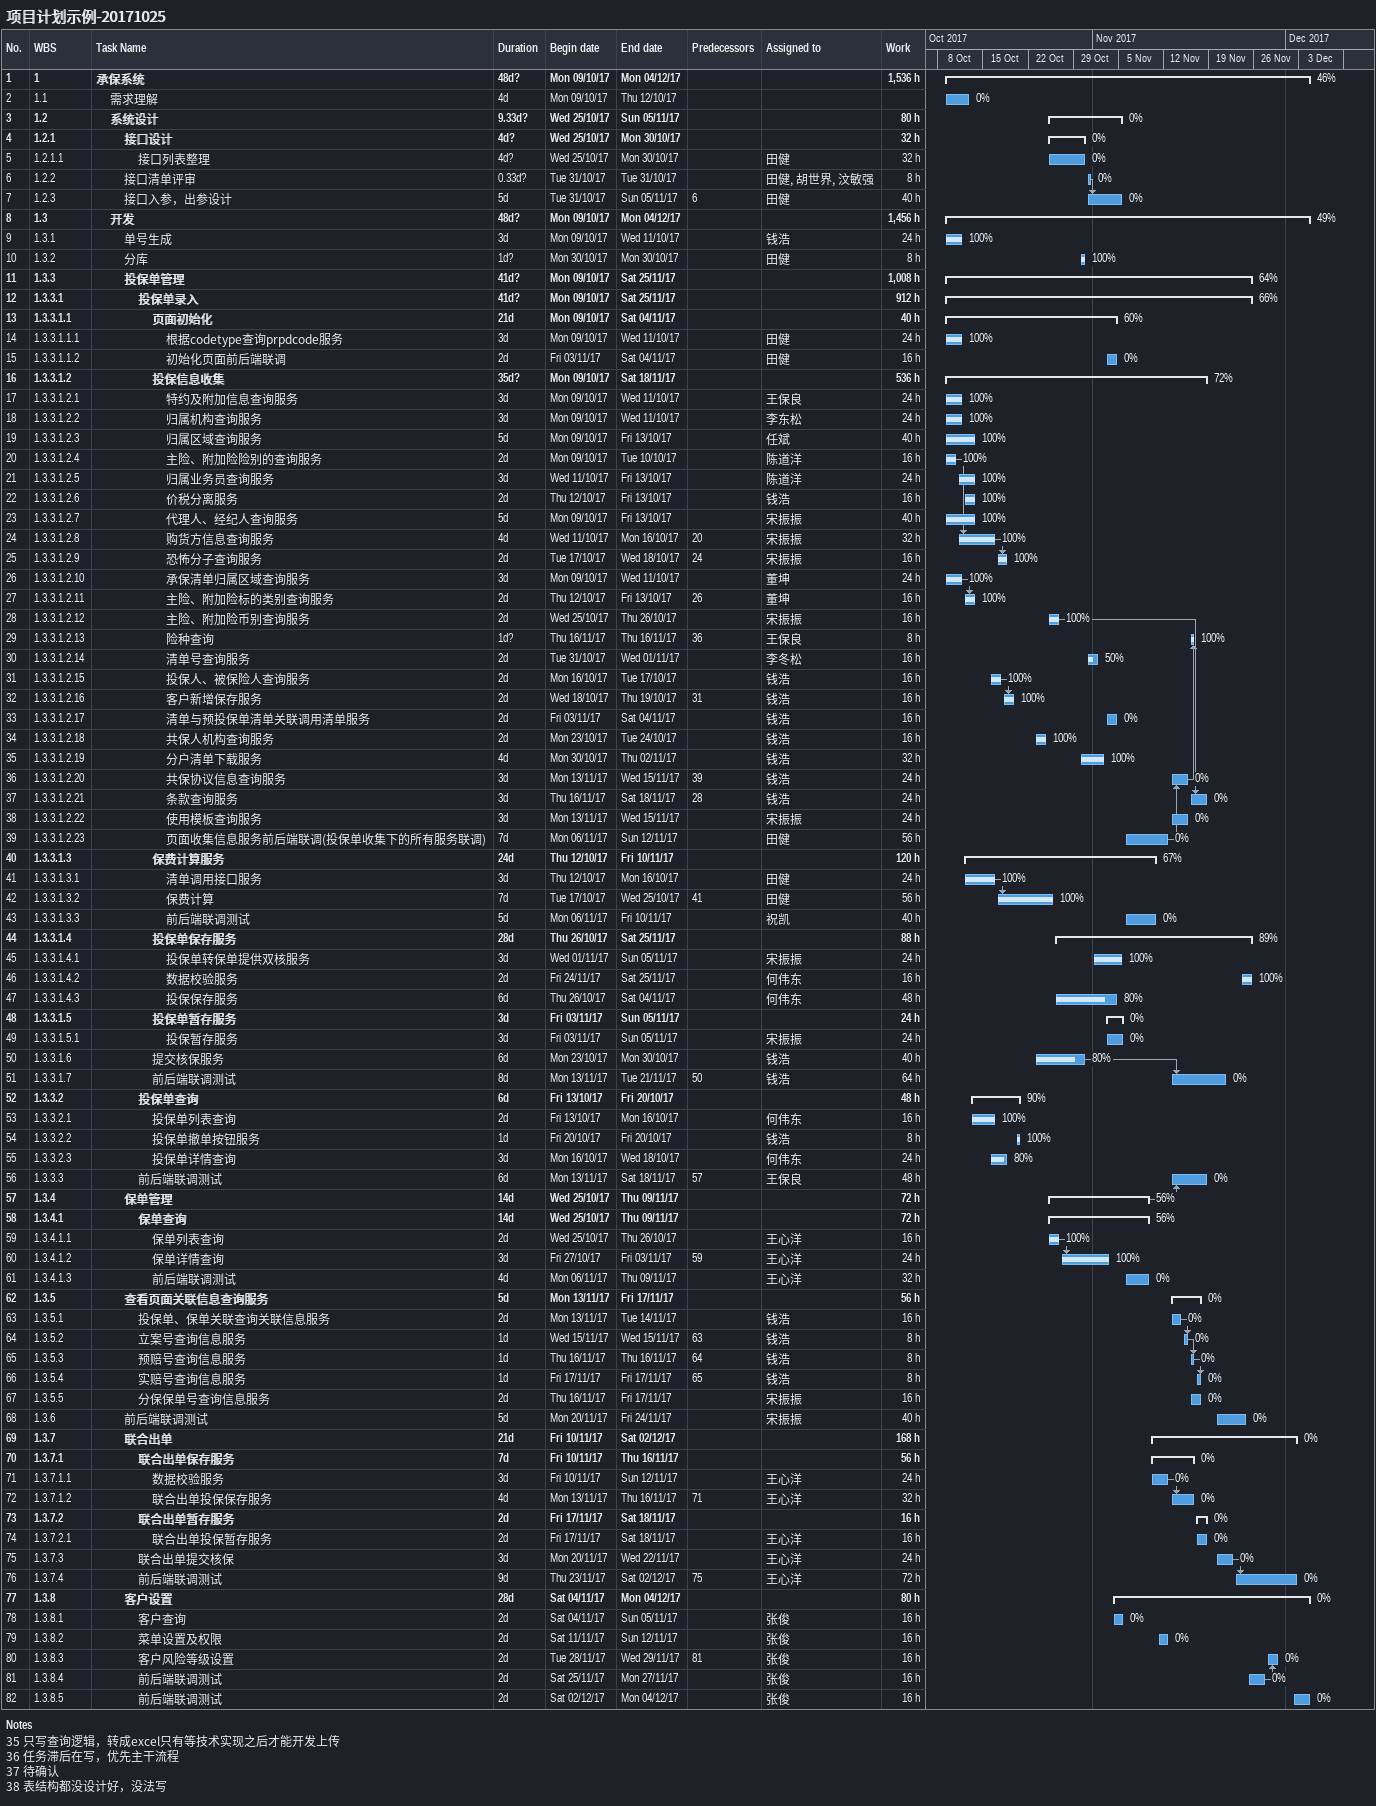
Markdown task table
项目计划示例-20171025

| ID | WBS | Task | Duration | Start | Finish | Predecessors | Resources | % complete | Work (h) |
|---|---|---|---|---|---|---|---|---|---|
| 1 | 1 | **承保系统** | 48d? | 2017-10-09 | 2017-12-04 |  |  | 46 | 1536 |
| 2 | 1.1 | 需求理解 | 4d | 2017-10-09 | 2017-10-12 |  |  | 0 |  |
| 3 | 1.2 | **系统设计** | 9.33d? | 2017-10-25 | 2017-11-05 |  |  | 0 | 80 |
| 4 | 1.2.1 | **接口设计** | 4d? | 2017-10-25 | 2017-10-30 |  |  | 0 | 32 |
| 5 | 1.2.1.1 | 接口列表整理 | 4d? | 2017-10-25 | 2017-10-30 |  | 田健 | 0 | 32 |
| 6 | 1.2.2 | 接口清单评审 | 0.33d? | 2017-10-31 | 2017-10-31 |  | 田健, 胡世界, 汶敏强 | 0 | 8 |
| 7 | 1.2.3 | 接口入参，出参设计 | 5d | 2017-10-31 | 2017-11-05 | 6 | 田健 | 0 | 40 |
| 8 | 1.3 | **开发** | 48d? | 2017-10-09 | 2017-12-04 |  |  | 49 | 1456 |
| 9 | 1.3.1 | 单号生成 | 3d | 2017-10-09 | 2017-10-11 |  | 钱浩 | 100 | 24 |
| 10 | 1.3.2 | 分库 | 1d? | 2017-10-30 | 2017-10-30 |  | 田健 | 100 | 8 |
| 11 | 1.3.3 | **投保单管理** | 41d? | 2017-10-09 | 2017-11-25 |  |  | 64 | 1008 |
| 12 | 1.3.3.1 | **投保单录入** | 41d? | 2017-10-09 | 2017-11-25 |  |  | 66 | 912 |
| 13 | 1.3.3.1.1 | **页面初始化** | 21d | 2017-10-09 | 2017-11-04 |  |  | 60 | 40 |
| 14 | 1.3.3.1.1.1 | 根据codetype查询prpdcode服务 | 3d | 2017-10-09 | 2017-10-11 |  | 田健 | 100 | 24 |
| 15 | 1.3.3.1.1.2 | 初始化页面前后端联调 | 2d | 2017-11-03 | 2017-11-04 |  | 田健 | 0 | 16 |
| 16 | 1.3.3.1.2 | **投保信息收集** | 35d? | 2017-10-09 | 2017-11-18 |  |  | 72 | 536 |
| 17 | 1.3.3.1.2.1 | 特约及附加信息查询服务 | 3d | 2017-10-09 | 2017-10-11 |  | 王保良 | 100 | 24 |
| 18 | 1.3.3.1.2.2 | 归属机构查询服务 | 3d | 2017-10-09 | 2017-10-11 |  | 李东松 | 100 | 24 |
| 19 | 1.3.3.1.2.3 | 归属区域查询服务 | 5d | 2017-10-09 | 2017-10-13 |  | 任斌 | 100 | 40 |
| 20 | 1.3.3.1.2.4 | 主险、附加险险别的查询服务 | 2d | 2017-10-09 | 2017-10-10 |  | 陈道洋 | 100 | 16 |
| 21 | 1.3.3.1.2.5 | 归属业务员查询服务 | 3d | 2017-10-11 | 2017-10-13 |  | 陈道洋 | 100 | 24 |
| 22 | 1.3.3.1.2.6 | 价税分离服务 | 2d | 2017-10-12 | 2017-10-13 |  | 钱浩 | 100 | 16 |
| 23 | 1.3.3.1.2.7 | 代理人、经纪人查询服务 | 5d | 2017-10-09 | 2017-10-13 |  | 宋振振 | 100 | 40 |
| 24 | 1.3.3.1.2.8 | 购货方信息查询服务 | 4d | 2017-10-11 | 2017-10-16 | 20 | 宋振振 | 100 | 32 |
| 25 | 1.3.3.1.2.9 | 恐怖分子查询服务 | 2d | 2017-10-17 | 2017-10-18 | 24 | 宋振振 | 100 | 16 |
| 26 | 1.3.3.1.2.10 | 承保清单归属区域查询服务 | 3d | 2017-10-09 | 2017-10-11 |  | 董坤 | 100 | 24 |
| 27 | 1.3.3.1.2.11 | 主险、附加险标的类别查询服务 | 2d | 2017-10-12 | 2017-10-13 | 26 | 董坤 | 100 | 16 |
| 28 | 1.3.3.1.2.12 | 主险、附加险币别查询服务 | 2d | 2017-10-25 | 2017-10-26 |  | 宋振振 | 100 | 16 |
| 29 | 1.3.3.1.2.13 | 险种查询 | 1d? | 2017-11-16 | 2017-11-16 | 36 | 王保良 | 100 | 8 |
| 30 | 1.3.3.1.2.14 | 清单号查询服务 | 2d | 2017-10-31 | 2017-11-01 |  | 李冬松 | 50 | 16 |
| 31 | 1.3.3.1.2.15 | 投保人、被保险人查询服务 | 2d | 2017-10-16 | 2017-10-17 |  | 钱浩 | 100 | 16 |
| 32 | 1.3.3.1.2.16 | 客户新增保存服务 | 2d | 2017-10-18 | 2017-10-19 | 31 | 钱浩 | 100 | 16 |
| 33 | 1.3.3.1.2.17 | 清单与预投保单清单关联调用清单服务 | 2d | 2017-11-03 | 2017-11-04 |  | 钱浩 | 0 | 16 |
| 34 | 1.3.3.1.2.18 | 共保人机构查询服务 | 2d | 2017-10-23 | 2017-10-24 |  | 钱浩 | 100 | 16 |
| 35 | 1.3.3.1.2.19 | 分户清单下载服务 | 4d | 2017-10-30 | 2017-11-02 |  | 钱浩 | 100 | 32 |
| 36 | 1.3.3.1.2.20 | 共保协议信息查询服务 | 3d | 2017-11-13 | 2017-11-15 | 39 | 钱浩 | 0 | 24 |
| 37 | 1.3.3.1.2.21 | 条款查询服务 | 3d | 2017-11-16 | 2017-11-18 | 28 | 钱浩 | 0 | 24 |
| 38 | 1.3.3.1.2.22 | 使用模板查询服务 | 3d | 2017-11-13 | 2017-11-15 |  | 宋振振 | 0 | 24 |
| 39 | 1.3.3.1.2.23 | 页面收集信息服务前后端联调(投保单收集下的所有服务联调) | 7d | 2017-11-06 | 2017-11-12 |  | 田健 | 0 | 56 |
| 40 | 1.3.3.1.3 | **保费计算服务** | 24d | 2017-10-12 | 2017-11-10 |  |  | 67 | 120 |
| 41 | 1.3.3.1.3.1 | 清单调用接口服务 | 3d | 2017-10-12 | 2017-10-16 |  | 田健 | 100 | 24 |
| 42 | 1.3.3.1.3.2 | 保费计算 | 7d | 2017-10-17 | 2017-10-25 | 41 | 田健 | 100 | 56 |
| 43 | 1.3.3.1.3.3 | 前后端联调测试 | 5d | 2017-11-06 | 2017-11-10 |  | 祝凯 | 0 | 40 |
| 44 | 1.3.3.1.4 | **投保单保存服务** | 28d | 2017-10-26 | 2017-11-25 |  |  | 89 | 88 |
| 45 | 1.3.3.1.4.1 | 投保单转保单提供双核服务 | 3d | 2017-11-01 | 2017-11-05 |  | 宋振振 | 100 | 24 |
| 46 | 1.3.3.1.4.2 | 数据校验服务 | 2d | 2017-11-24 | 2017-11-25 |  | 何伟东 | 100 | 16 |
| 47 | 1.3.3.1.4.3 | 投保保存服务 | 6d | 2017-10-26 | 2017-11-04 |  | 何伟东 | 80 | 48 |
| 48 | 1.3.3.1.5 | **投保单暂存服务** | 3d | 2017-11-03 | 2017-11-05 |  |  | 0 | 24 |
| 49 | 1.3.3.1.5.1 | 投保暂存服务 | 3d | 2017-11-03 | 2017-11-05 |  | 宋振振 | 0 | 24 |
| 50 | 1.3.3.1.6 | 提交核保服务 | 6d | 2017-10-23 | 2017-10-30 |  | 钱浩 | 80 | 40 |
| 51 | 1.3.3.1.7 | 前后端联调测试 | 8d | 2017-11-13 | 2017-11-21 | 50 | 钱浩 | 0 | 64 |
| 52 | 1.3.3.2 | **投保单查询** | 6d | 2017-10-13 | 2017-10-20 |  |  | 90 | 48 |
| 53 | 1.3.3.2.1 | 投保单列表查询 | 2d | 2017-10-13 | 2017-10-16 |  | 何伟东 | 100 | 16 |
| 54 | 1.3.3.2.2 | 投保单撤单按钮服务 | 1d | 2017-10-20 | 2017-10-20 |  | 钱浩 | 100 | 8 |
| 55 | 1.3.3.2.3 | 投保单详情查询 | 3d | 2017-10-16 | 2017-10-18 |  | 何伟东 | 80 | 24 |
| 56 | 1.3.3.3 | 前后端联调测试 | 6d | 2017-11-13 | 2017-11-18 | 57 | 王保良 | 0 | 48 |
| 57 | 1.3.4 | **保单管理** | 14d | 2017-10-25 | 2017-11-09 |  |  | 56 | 72 |
| 58 | 1.3.4.1 | **保单查询** | 14d | 2017-10-25 | 2017-11-09 |  |  | 56 | 72 |
| 59 | 1.3.4.1.1 | 保单列表查询 | 2d | 2017-10-25 | 2017-10-26 |  | 王心洋 | 100 | 16 |
| 60 | 1.3.4.1.2 | 保单详情查询 | 3d | 2017-10-27 | 2017-11-03 | 59 | 王心洋 | 100 | 24 |
| 61 | 1.3.4.1.3 | 前后端联调测试 | 4d | 2017-11-06 | 2017-11-09 |  | 王心洋 | 0 | 32 |
| 62 | 1.3.5 | **查看页面关联信息查询服务** | 5d | 2017-11-13 | 2017-11-17 |  |  | 0 | 56 |
| 63 | 1.3.5.1 | 投保单、保单关联查询关联信息服务 | 2d | 2017-11-13 | 2017-11-14 |  | 钱浩 | 0 | 16 |
| 64 | 1.3.5.2 | 立案号查询信息服务 | 1d | 2017-11-15 | 2017-11-15 | 63 | 钱浩 | 0 | 8 |
| 65 | 1.3.5.3 | 预赔号查询信息服务 | 1d | 2017-11-16 | 2017-11-16 | 64 | 钱浩 | 0 | 8 |
| 66 | 1.3.5.4 | 实赔号查询信息服务 | 1d | 2017-11-17 | 2017-11-17 | 65 | 钱浩 | 0 | 8 |
| 67 | 1.3.5.5 | 分保保单号查询信息服务 | 2d | 2017-11-16 | 2017-11-17 |  | 宋振振 | 0 | 16 |
| 68 | 1.3.6 | 前后端联调测试 | 5d | 2017-11-20 | 2017-11-24 |  | 宋振振 | 0 | 40 |
| 69 | 1.3.7 | **联合出单** | 21d | 2017-11-10 | 2017-12-02 |  |  | 0 | 168 |
| 70 | 1.3.7.1 | **联合出单保存服务** | 7d | 2017-11-10 | 2017-11-16 |  |  | 0 | 56 |
| 71 | 1.3.7.1.1 | 数据校验服务 | 3d | 2017-11-10 | 2017-11-12 |  | 王心洋 | 0 | 24 |
| 72 | 1.3.7.1.2 | 联合出单投保保存服务 | 4d | 2017-11-13 | 2017-11-16 | 71 | 王心洋 | 0 | 32 |
| 73 | 1.3.7.2 | **联合出单暂存服务** | 2d | 2017-11-17 | 2017-11-18 |  |  | 0 | 16 |
| 74 | 1.3.7.2.1 | 联合出单投保暂存服务 | 2d | 2017-11-17 | 2017-11-18 |  | 王心洋 | 0 | 16 |
| 75 | 1.3.7.3 | 联合出单提交核保 | 3d | 2017-11-20 | 2017-11-22 |  | 王心洋 | 0 | 24 |
| 76 | 1.3.7.4 | 前后端联调测试 | 9d | 2017-11-23 | 2017-12-02 | 75 | 王心洋 | 0 | 72 |
| 77 | 1.3.8 | **客户设置** | 28d | 2017-11-04 | 2017-12-04 |  |  | 0 | 80 |
| 78 | 1.3.8.1 | 客户查询 | 2d | 2017-11-04 | 2017-11-05 |  | 张俊 | 0 | 16 |
| 79 | 1.3.8.2 | 菜单设置及权限 | 2d | 2017-11-11 | 2017-11-12 |  | 张俊 | 0 | 16 |
| 80 | 1.3.8.3 | 客户风险等级设置 | 2d | 2017-11-28 | 2017-11-29 | 81 | 张俊 | 0 | 16 |
| 81 | 1.3.8.4 | 前后端联调测试 | 2d | 2017-11-25 | 2017-11-27 |  | 张俊 | 0 | 16 |
| 82 | 1.3.8.5 | 前后端联调测试 | 2d | 2017-12-02 | 2017-12-04 |  | 张俊 | 0 | 16 |

Notes
- 35: 只写查询逻辑，转成excel只有等技术实现之后才能开发上传
- 36: 任务滞后在写，优先主干流程
- 37: 待确认
- 38: 表结构都没设计好，没法写
